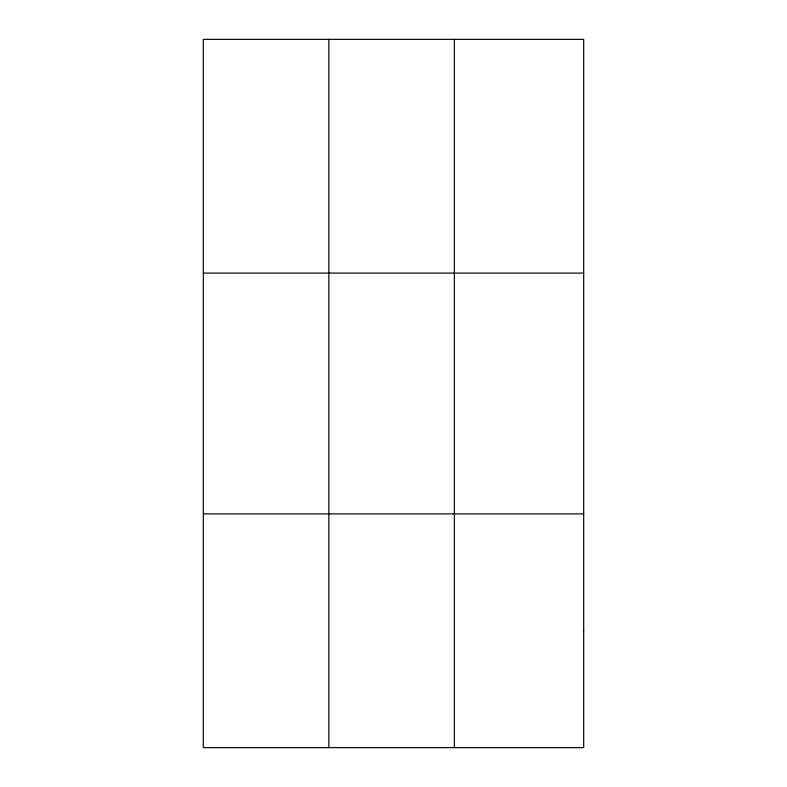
<?xml version="1.0" encoding="UTF-8"?>
<svg xmlns="http://www.w3.org/2000/svg" width="787" height="787" viewBox="0 0 787 787"><rect width="100%" height="100%" fill="white"/><g stroke="black" fill="none" stroke-linecap="round" stroke-linejoin="round"><path stroke-width="1.18" d="M328.838 747.65L328.838 39.35M454.355 747.65L454.355 39.35M203.312 273.089L583.688 273.089M203.312 513.911L583.688 513.911M583.688 630.781L583.688 747.65L203.312 747.65L203.312 39.35L583.688 39.35L583.688 630.781"/></g></svg>
